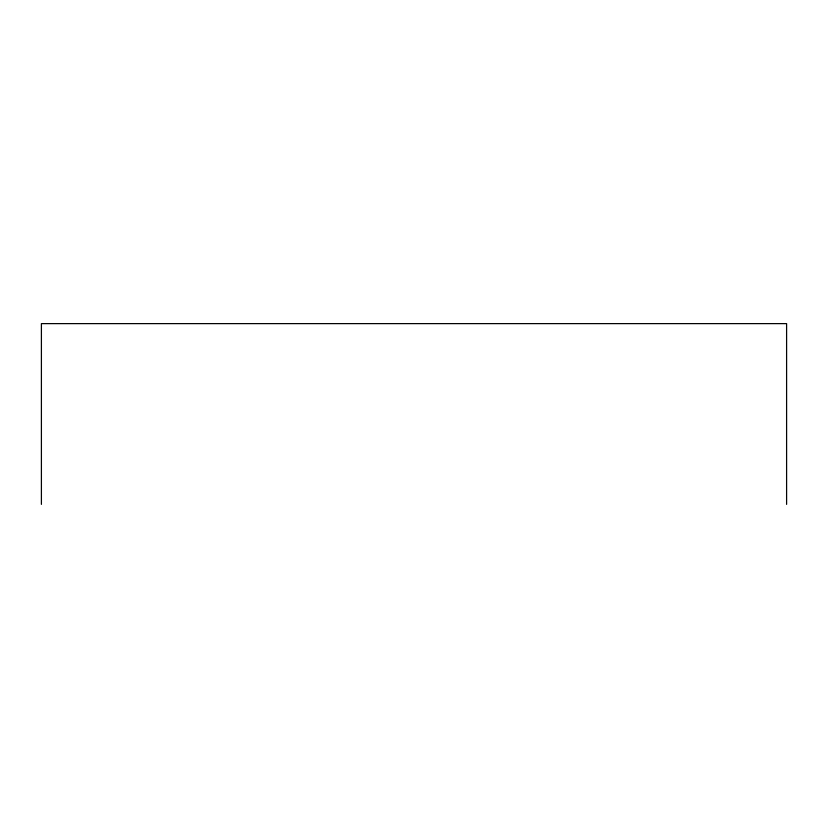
<?xml version="1.0" encoding="UTF-8"?>
<svg xmlns="http://www.w3.org/2000/svg" width="828" height="828" viewBox="0 0 828 828"><rect width="100%" height="100%" fill="white"/><g stroke="black" fill="none" stroke-linecap="round" stroke-linejoin="round"><path stroke-width="1.24" d="M786.6 504.376L786.6 323.624L41.4 323.624L41.4 504.376"/></g></svg>
